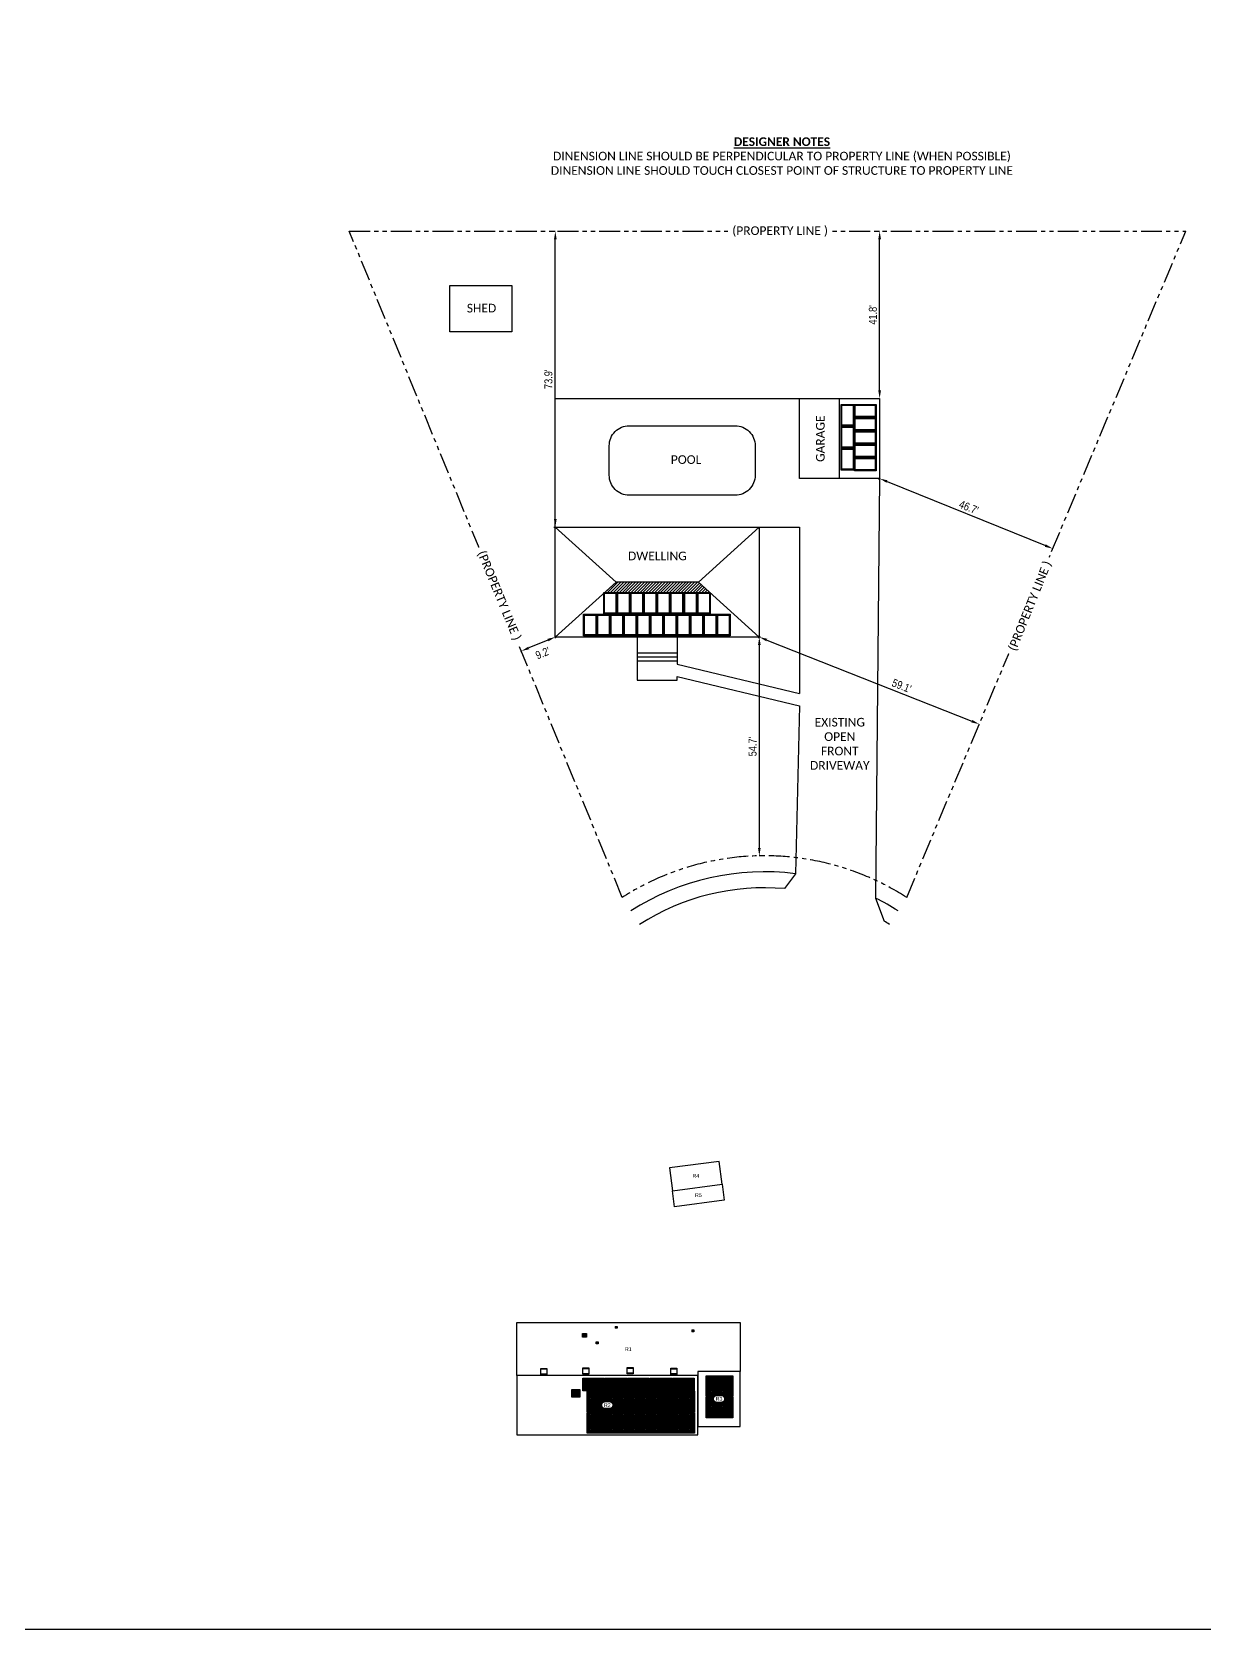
# Model space of a CAD drawing. Header units: feet. Extents: x -13431 to 10280, y 13032 to 29871.
# Drawn here: x -1575 to 1941, y 13448 to 18237 of the extents above; entities that cross this region are included whole.
import ezdxf
from ezdxf.enums import TextEntityAlignment as Align

# ---------------------------------------------------------------- set-up
doc = ezdxf.new("R2010")
doc.units = ezdxf.units.FT
doc.header["$MEASUREMENT"] = 0
doc.set_wipeout_variables(frame=1)
doc.linetypes.add('PHANTOM', pattern=[2.5, 1.25, -0.25, 0.25, -0.25, 0.25, -0.25])
for name, color, linetype in [('E - MODULE', 7, 'Continuous'), ('MODULE FRAME', 9, 'Continuous'), ('MODULE HATCH', 7, 'Continuous'), ('N - ROOF NUMBERS', 7, 'Continuous'), ('R - ROOF LINES', 7, 'Continuous'), ('Z - TITLEBLOCK TXT', 7, 'Continuous')]:
    doc.layers.add(name, color=color, linetype=linetype)
doc.layers.add('LOCKED (NO PRINT)', color=7, linetype='Continuous', plot=False)
doc.styles.add('1SIXTEENTH', font='technic_.ttf', dxfattribs={"height": 24})
doc.styles.add('TITLE BBLOCK TEXT', font='ARIALUNI.TTF')
doc.dimstyles.new('DESIGN', dxfattribs={"dimscale": 0, "dimtxt": 24, "dimasz": 24, "dimexe": 0, "dimexo": 4, "dimgap": 8, "dimtad": 1, "dimdec": 1, "dimlfac": 0.083333, "dimzin": 3, "dimdsep": 46, "dimtxsty": '1SIXTEENTH', "dimcen": 24, "dimclrd": 1, "dimclre": 1, "dimclrt": 7, "dimadec": 0, "dimazin": 0, "dimtfac": 1, "dimtdec": 1, "dimtofl": 0, "dimtmove": 2, "dimatfit": 3, "dimfxl": 1, "dimfrac": 2, "dimtolj": 1, "dimtzin": 0, "dimarcsym": 1})

# ---------------------------------------------------------------- blocks, each defined once
blk = doc.blocks.new('*D130')
at = {"color": 1, "lineweight": -2, "transparency": 16777216}
for p, q in [((-105.8, 16376.6), (-107.3, 16380.3)), ((-27.5, 16413), (-85.1, 16389.4)), ((-3.8, 16418.5), (-5.3, 16422.2))]:
    blk.add_line(p, q, dxfattribs=at)
at = {"color": 1, "transparency": 16777216}
for points in [[(-86.7, 16393.1), (-83.6, 16385.7), (-107.3, 16380.3)], [(-29.1, 16416.7), (-26, 16409.3), (-5.3, 16422.2)]]:
    blk.add_solid(points, dxfattribs=at)
at = {"layer": 'Defpoints', "color": 0, "transparency": 16777216}
for p in [(-107.3, 16380.3), (-107.3, 16380.3), (-5.3, 16422.2)]:
    blk.add_point(p, dxfattribs=at)
at = {"color": 7, "transparency": 16777216, "insert": (-43, 16374.1), "char_height": 24, "attachment_point": 5, "rotation": 22.2896, "style": '1SIXTEENTH'}
blk.add_mtext("\\A1;9.2'", dxfattribs=at)
blk = doc.blocks.new('*D131')
at = {"color": 1, "lineweight": -2, "transparency": 16777216}
for p, q in [((610.7, 16422.2), (606.7, 16422.2)), ((606.7, 16398.2), (606.7, 15789.9)), ((610.7, 15765.9), (606.7, 15765.9))]:
    blk.add_line(p, q, dxfattribs=at)
at = {"color": 1, "transparency": 16777216}
for points in [[(602.7, 16398.2), (610.7, 16398.2), (606.7, 16422.2)], [(602.7, 15789.9), (610.7, 15789.9), (606.7, 15765.9)]]:
    blk.add_solid(points, dxfattribs=at)
at = {"layer": 'Defpoints', "color": 0, "transparency": 16777216}
for p in [(606.7, 16422.2), (606.7, 15765.9), (606.7, 15765.9)]:
    blk.add_point(p, dxfattribs=at)
at = {"color": 7, "transparency": 16777216, "insert": (586.4, 16094), "char_height": 24, "attachment_point": 5, "rotation": 90, "style": '1SIXTEENTH'}
blk.add_mtext("\\A1;54.7'", dxfattribs=at)
blk = doc.blocks.new('*D129')
at = {"color": 1, "lineweight": -2, "transparency": 16777216}
for p, q in [((605.2, 16418.4), (606.7, 16422.2)), ((629, 16413.3), (1244.2, 16169.9)), ((1265, 16157.3), (1266.5, 16161.1))]:
    blk.add_line(p, q, dxfattribs=at)
at = {"color": 1, "transparency": 16777216}
for points in [[(630.4, 16417), (627.5, 16409.6), (606.7, 16422.2)], [(1245.6, 16173.6), (1242.7, 16166.2), (1266.5, 16161.1)]]:
    blk.add_solid(points, dxfattribs=at)
at = {"layer": 'Defpoints', "color": 0, "transparency": 16777216}
for p in [(606.7, 16422.2), (1266.5, 16161.1), (1266.5, 16161.1)]:
    blk.add_point(p, dxfattribs=at)
at = {"color": 7, "transparency": 16777216, "insert": (1033.6, 16275.9), "char_height": 24, "attachment_point": 5, "rotation": 338.4121, "style": '1SIXTEENTH'}
blk.add_mtext("\\A1;59.1'", dxfattribs=at)
blk = doc.blocks.new('*D132')
at = {"color": 1, "lineweight": -2, "transparency": 16777216}
for p, q in [((966.1, 16893.8), (967.6, 16897.5)), ((989.8, 16888.5), (1464.8, 16696.4)), ((1485.5, 16683.6), (1487, 16687.3))]:
    blk.add_line(p, q, dxfattribs=at)
at = {"color": 1, "transparency": 16777216}
for points in [[(991.3, 16892.2), (988.3, 16884.8), (967.6, 16897.5)], [(1466.3, 16700.1), (1463.3, 16692.6), (1487, 16687.3)]]:
    blk.add_solid(points, dxfattribs=at)
at = {"layer": 'Defpoints', "color": 0, "transparency": 16777216}
for p in [(967.6, 16897.5), (1487, 16687.3), (1487, 16687.3)]:
    blk.add_point(p, dxfattribs=at)
at = {"color": 7, "transparency": 16777216, "insert": (1234.9, 16811.2), "char_height": 24, "attachment_point": 5, "rotation": 337.9715, "style": '1SIXTEENTH'}
blk.add_mtext("\\A1;46.7'", dxfattribs=at)
blk = doc.blocks.new('*D133')
at = {"color": 1, "lineweight": -2, "transparency": 16777216}
for p, q in [((963.6, 17639), (967.6, 17639)), ((967.6, 17161.5), (967.6, 17615)), ((963.6, 17137.5), (967.6, 17137.5))]:
    blk.add_line(p, q, dxfattribs=at)
at = {"color": 1, "transparency": 16777216}
for points in [[(963.6, 17615), (971.6, 17615), (967.6, 17639)], [(963.6, 17161.5), (971.6, 17161.5), (967.6, 17137.5)]]:
    blk.add_solid(points, dxfattribs=at)
at = {"layer": 'Defpoints', "color": 0, "transparency": 16777216}
for p in [(967.6, 17639), (967.6, 17639), (967.6, 17137.5)]:
    blk.add_point(p, dxfattribs=at)
at = {"color": 7, "transparency": 16777216, "insert": (947.4, 17388.3), "char_height": 24, "attachment_point": 5, "rotation": 90, "style": '1SIXTEENTH'}
blk.add_mtext("\\A1;41.8'", dxfattribs=at)
blk = doc.blocks.new('*D134')
at = {"color": 1, "lineweight": -2, "transparency": 16777216}
for p, q in [((-9.3, 17639), (-5.3, 17639)), ((-5.3, 16775.7), (-5.3, 17615)), ((-9.3, 16751.7), (-5.3, 16751.7))]:
    blk.add_line(p, q, dxfattribs=at)
at = {"color": 1, "transparency": 16777216}
for points in [[(-9.3, 17615), (-1.3, 17615), (-5.3, 17639)], [(-9.3, 16775.7), (-1.3, 16775.7), (-5.3, 16751.7)]]:
    blk.add_solid(points, dxfattribs=at)
at = {"layer": 'Defpoints', "color": 0, "transparency": 16777216}
for p in [(-5.3, 17639), (-5.3, 17639), (-5.3, 16751.7)]:
    blk.add_point(p, dxfattribs=at)
at = {"color": 7, "transparency": 16777216, "insert": (-26, 17195.4), "char_height": 24, "attachment_point": 5, "rotation": 90, "style": '1SIXTEENTH'}
blk.add_mtext("\\A1;73.9'", dxfattribs=at)
blk = doc.blocks.new('ROOF3_ID')
at = {"color": 3}
blk.add_wipeout([(-7.3, -7.4), (-5.7, -7.4), (-4.2, -7.4), (-2.6, -7.4), (-1, -7.4), (0.6, -7.4), (2.1, -7.4), (3.7, -7.4), (5.3, -7.4), (6.9, -7.4), (8.4, -7.3), (9.9, -7), (11.4, -6.3), (12.6, -5.3), (13.7, -4.2), (14.5, -2.8), (15, -1.3), (15.2, 0.2), (15, 1.8), (14.6, 3.3), (13.9, 4.7), (12.9, 5.9), (11.7, 6.9), (10.4, 7.7), (8.9, 8.2), (7.3, 8.3), (5.7, 8.3), (4.2, 8.3), (2.6, 8.3), (1, 8.3), (-0.6, 8.3), (-2.1, 8.3), (-3.7, 8.3), (-5.3, 8.3), (-6.9, 8.3), (-8.4, 8.2), (-9.9, 7.9), (-11.4, 7.2), (-12.6, 6.2), (-13.7, 5.1), (-14.5, 3.7), (-15, 2.2), (-15.2, 0.7), (-15, -0.9), (-14.6, -2.4), (-13.9, -3.8), (-12.9, -5), (-11.7, -6), (-10.4, -6.8), (-8.9, -7.3)], dxfattribs=at)
at = {"layer": 'Z - TITLEBLOCK TXT', "color": 7, "style": 'TITLE BBLOCK TEXT'}
blk.add_text('R3', height=11.4, rotation=359.9886, dxfattribs=at).set_placement((0, 0.5), align=Align.MIDDLE_CENTER)
blk = doc.blocks.new('ROOF1_ID')
at = {"color": 3}
blk.add_wipeout([(-7.5, -8.1), (-5.9, -8.1), (-4.4, -8.1), (-2.8, -8.1), (-1.2, -8.1), (0.3, -8.1), (1.9, -8.1), (3.5, -8.1), (5.1, -8.1), (6.6, -8.1), (8.2, -8), (9.7, -7.6), (11.1, -7), (12.4, -6), (13.4, -4.9), (14.2, -3.5), (14.7, -2), (14.9, -0.5), (14.8, 1.1), (14.4, 2.6), (13.7, 4), (12.7, 5.2), (11.5, 6.3), (10.1, 7), (8.6, 7.5), (7.1, 7.6), (5.5, 7.6), (3.9, 7.6), (2.4, 7.6), (0.8, 7.6), (-0.8, 7.6), (-2.4, 7.6), (-3.9, 7.6), (-5.5, 7.6), (-7.1, 7.6), (-8.6, 7.5), (-10.2, 7.2), (-11.6, 6.5), (-12.8, 5.6), (-13.9, 4.4), (-14.7, 3), (-15.2, 1.5), (-15.4, 0), (-15.3, -1.6), (-14.8, -3.1), (-14.1, -4.5), (-13.2, -5.7), (-12, -6.7), (-10.6, -7.5), (-9.1, -7.9)], dxfattribs=at)
at = {"layer": 'Z - TITLEBLOCK TXT', "color": 7, "style": 'TITLE BBLOCK TEXT'}
blk.add_text('R1', height=11.4, rotation=359.9886, dxfattribs=at).set_placement((-0.2, -0.2), align=Align.MIDDLE_CENTER)
blk = doc.blocks.new('ROOF5_ID')
at = {"color": 3}
blk.add_wipeout([(-7.3, -6.7), (-5.7, -6.7), (-4.2, -6.7), (-2.6, -6.7), (-1, -6.7), (0.6, -6.7), (2.1, -6.7), (3.7, -6.7), (5.3, -6.7), (6.9, -6.7), (8.4, -6.6), (9.9, -6.3), (11.4, -5.6), (12.6, -4.6), (13.7, -3.5), (14.5, -2.1), (15, -0.6), (15.2, 0.9), (15, 2.5), (14.6, 4), (13.9, 5.4), (12.9, 6.6), (11.7, 7.6), (10.4, 8.4), (8.9, 8.9), (7.3, 9), (5.7, 9), (4.2, 9), (2.6, 9), (1, 9), (-0.6, 9), (-2.1, 9), (-3.7, 9), (-5.3, 9), (-6.9, 9), (-8.4, 8.9), (-9.9, 8.5), (-11.4, 7.9), (-12.6, 6.9), (-13.7, 5.8), (-14.5, 4.4), (-15, 2.9), (-15.2, 1.4), (-15, -0.2), (-14.6, -1.7), (-13.9, -3.1), (-12.9, -4.3), (-11.7, -5.3), (-10.4, -6.1), (-8.9, -6.6)], dxfattribs=at)
at = {"layer": 'Z - TITLEBLOCK TXT', "color": 7, "style": 'TITLE BBLOCK TEXT'}
blk.add_text('R5', height=11.4, rotation=359.9886, dxfattribs=at).set_placement((0, 1.1), align=Align.MIDDLE_CENTER)
blk = doc.blocks.new('ROOF4_ID')
at = {"color": 3}
blk.add_wipeout([(-7.3, -7.1), (-5.7, -7.1), (-4.2, -7.1), (-2.6, -7.1), (-1, -7.1), (0.6, -7.1), (2.1, -7.1), (3.7, -7.1), (5.3, -7.1), (6.9, -7.1), (8.4, -7), (9.9, -6.6), (11.4, -5.9), (12.6, -5), (13.7, -3.8), (14.5, -2.5), (15, -1), (15.2, 0.6), (15, 2.1), (14.6, 3.6), (13.9, 5), (12.9, 6.3), (11.7, 7.3), (10.4, 8), (8.9, 8.5), (7.3, 8.7), (5.7, 8.7), (4.2, 8.7), (2.6, 8.7), (1, 8.7), (-0.6, 8.7), (-2.1, 8.7), (-3.7, 8.7), (-5.3, 8.7), (-6.9, 8.7), (-8.4, 8.6), (-9.9, 8.2), (-11.4, 7.5), (-12.6, 6.6), (-13.7, 5.4), (-14.5, 4.1), (-15, 2.6), (-15.2, 1), (-15, -0.6), (-14.6, -2.1), (-13.9, -3.5), (-12.9, -4.7), (-11.7, -5.7), (-10.4, -6.5), (-8.9, -6.9)], dxfattribs=at)
at = {"layer": 'Z - TITLEBLOCK TXT', "color": 7, "style": 'TITLE BBLOCK TEXT'}
blk.add_text('R4', height=11.4, rotation=359.9886, dxfattribs=at).set_placement((0, 0.8), align=Align.MIDDLE_CENTER)
blk = doc.blocks.new('ROOF2_ID')
at = {"color": 3}
blk.add_wipeout([(-7.3, -7.8), (-5.7, -7.8), (-4.2, -7.8), (-2.6, -7.8), (-1, -7.8), (0.6, -7.8), (2.1, -7.8), (3.7, -7.8), (5.3, -7.8), (6.9, -7.8), (8.4, -7.7), (9.9, -7.3), (11.4, -6.6), (12.6, -5.7), (13.7, -4.5), (14.5, -3.2), (15, -1.7), (15.2, -0.1), (15, 1.5), (14.6, 3), (13.9, 4.4), (12.9, 5.6), (11.7, 6.6), (10.4, 7.4), (8.9, 7.8), (7.3, 8), (5.7, 8), (4.2, 8), (2.6, 8), (1, 8), (-0.6, 8), (-2.1, 8), (-3.7, 8), (-5.3, 8), (-6.9, 8), (-8.4, 7.9), (-9.9, 7.5), (-11.4, 6.8), (-12.6, 5.9), (-13.7, 4.7), (-14.5, 3.4), (-15, 1.9), (-15.2, 0.3), (-15, -1.2), (-14.6, -2.7), (-13.9, -4.1), (-12.9, -5.4), (-11.7, -6.4), (-10.4, -7.1), (-8.9, -7.6)], dxfattribs=at)
at = {"layer": 'Z - TITLEBLOCK TXT', "style": 'TITLE BBLOCK TEXT'}
blk.add_text('R2', height=11.4, rotation=359.9886, dxfattribs=at).set_placement((0, 0.1), align=Align.MIDDLE_CENTER)
blk = doc.blocks.new('genesis_module')
at = {"layer": 'MODULE HATCH'}
h = blk.add_hatch(dxfattribs=at)
h.set_pattern_fill('ANGLE', color=9, scale=15)
h.set_pattern_definition([(0, (1.7324, 8.3642), (0, 4.125), [3, -1.125]), (90, (1.7324, 8.3642), (-4.125, 3e-16), [3, -1.125])])
h.paths.add_polyline_path([(-17.5, 30), (-17.5, -29.9), (17.6, -29.9), (17.6, 30)])
at = {"color": 4}
blk.add_lwpolyline([(-20, 32.5), (20, 32.5), (20, -32.5), (-20, -32.5)], close=True, dxfattribs=at)
at = {"layer": 'MODULE FRAME', "color": 7, "linetype": 'Continuous', "flags": 128}
blk.add_lwpolyline([(20, -32.5), (-20, -32.5), (-20, 32.5), (20, 32.5)], close=True, dxfattribs=at)
at = {"layer": 'MODULE FRAME', "color": 8, "linetype": 'Continuous', "flags": 128}
blk.add_lwpolyline([(17.6, -29.9), (-17.5, -29.9), (-17.5, 30), (17.6, 30)], close=True, dxfattribs=at)

msp = doc.modelspace()

# ---------------------------------------------------------------- hatches: boundary and pattern name
h = msp.add_hatch()
h.set_pattern_fill('ANSI31', color=9, scale=50)
h.set_pattern_definition([(45, (480.335, 4280.593), (-4.4194174, 4.4194174), [])])
h.paths.add_polyline_path([(424.15, 16586.91), (177.16, 16586.91), (142.88, 16555.97), (458.43, 16555.97)])
h = msp.add_hatch(color=3)
h.dxf.hatch_style = 1
h.paths.add_polyline_path([(88.7, 14333.9), (88.7, 14322.52), (76.7, 14322.52), (76.7, 14333.9)])
h = msp.add_hatch(color=3)
h.dxf.hatch_style = 1
h.paths.add_polyline_path([(174.09, 14355.3), (180.09, 14355.3), (180.09, 14349.61), (174.09, 14349.61)], flags=17)
edge = h.paths.add_edge_path(flags=17)
edge.add_line((174.09, 14355.3), (180.09, 14355.3))
edge.add_line((174.09, 14355.3), (174.09, 14349.61))
edge.add_line((180.09, 14355.3), (180.09, 14349.61))
h = msp.add_hatch(color=3)
h.dxf.hatch_style = 1
h.paths.add_polyline_path([(404.24, 14344.67), (410.24, 14344.67), (410.24, 14338.98), (404.24, 14338.98)])
h = msp.add_hatch(color=3)
h.dxf.hatch_style = 1
h.paths.add_polyline_path([(123.43, 14308.6), (123.43, 14302.91), (117.43, 14302.91), (117.43, 14308.6)])
h = msp.add_hatch(color=3)
h.dxf.hatch_style = 1
h.paths.add_polyline_path([(-30.8, 14210.33), (-30.8, 14212.23), (-30.8, 14229.31), (-48.8, 14229.31), (-48.8, 14227.41), (-48.8, 14210.33)], flags=17)
h.paths.add_polyline_path([(-30.8, 14210.33), (-48.8, 14210.33), (-48.8, 14212.23), (-48.8, 14229.31), (-30.8, 14229.31), (-30.8, 14212.23)], flags=17)
h.paths.add_polyline_path([(-48.8, 14210.33), (-48.8, 14227.41), (-48.8, 14229.31), (-48.8, 14212.23)], flags=0)
edge = h.paths.add_edge_path(flags=0)
edge.add_line((-30.8, 14227.41), (-30.8, 14210.33))
edge.add_line((-30.8, 14227.41), (-30.8, 14229.31))
h = msp.add_hatch(color=3)
h.dxf.hatch_style = 1
h.paths.add_polyline_path([(94.92, 14211.5), (76.92, 14211.5), (76.92, 14228.57), (76.92, 14230.47), (94.92, 14230.47), (94.92, 14213.39)], flags=17)
h.paths.add_polyline_path([(94.92, 14228.57), (94.92, 14211.5), (94.92, 14213.39), (94.92, 14230.47)], flags=0)
h.paths.add_polyline_path([(94.92, 14211.5), (76.92, 14211.5), (76.92, 14228.57), (76.92, 14230.47), (94.92, 14230.47), (94.92, 14228.57)], flags=17)
edge = h.paths.add_edge_path(flags=0)
edge.add_line((76.92, 14211.5), (76.92, 14213.39))
h = msp.add_hatch(color=3)
h.dxf.hatch_style = 1
h.paths.add_polyline_path([(209.9, 14212.81), (209.9, 14214.71), (209.9, 14231.78), (209.9, 14229.89)], flags=0)
h.paths.add_polyline_path([(227.9, 14212.81), (209.9, 14212.81), (209.9, 14214.71), (209.9, 14231.78), (227.9, 14231.78), (227.9, 14214.71)], flags=17)
h.paths.add_polyline_path([(227.9, 14212.81), (209.9, 14212.81), (209.9, 14229.89), (209.9, 14231.78), (227.9, 14231.78), (227.9, 14214.71)], flags=17)
edge = h.paths.add_edge_path(flags=0)
edge.add_line((227.9, 14229.89), (227.9, 14212.81))
edge.add_line((227.9, 14229.89), (227.9, 14231.78))
h = msp.add_hatch(color=3)
h.dxf.hatch_style = 1
h.paths.add_polyline_path([(358.96, 14210.65), (340.96, 14210.65), (340.96, 14227.73), (340.96, 14229.63), (358.96, 14229.63), (358.96, 14212.55)], flags=17)
h.paths.add_polyline_path([(358.96, 14210.65), (340.96, 14210.65), (340.96, 14212.55), (340.96, 14229.63), (358.96, 14229.63), (358.96, 14212.55)], flags=17)
h.paths.add_polyline_path([(340.96, 14210.65), (340.96, 14227.73), (340.96, 14229.63), (340.96, 14212.55)], flags=0)
edge = h.paths.add_edge_path(flags=0)
edge.add_line((358.96, 14227.73), (358.96, 14210.65))
edge.add_line((358.96, 14227.73), (358.96, 14229.63))
h = msp.add_hatch(color=3)
h.dxf.hatch_style = 1
h.paths.add_polyline_path([(68.59, 14143.42), (44.59, 14143.42), (44.59, 14166.18), (68.59, 14166.18)])
h.paths.add_polyline_path([(68.59, 14143.42), (68.59, 14166.18)], flags=17)

# ---------------------------------------------------------------- linework, layer by layer
at = {"color": 3, "linetype": 'PHANTOM', "ltscale": 50}
for p, q in [((195.56, 15641.39), (-623.31, 17639.04)), ((-623.31, 17639.04), (1885.88, 17639.04)), ((1048.71, 15641.39), (1885.88, 17639.04))]:
    msp.add_line(p, q, dxfattribs=at)
at = {"color": 4}
for p, q in [((-5.34, 16751.68), (-5.34, 17137.52)), ((-5.34, 17137.52), (727.6, 17137.52)), ((967.6, 16897.52), (955.6, 15639.26)), ((606.66, 16751.68), (727.6, 16751.68)), ((727.6, 16751.68), (727.6, 16252.67)), ((240.66, 16422.15), (240.66, 16333.24)), ((360.66, 16422.15), (360.66, 16341.3)), ((360.66, 16374.15), (240.66, 16374.15)), ((360.66, 16362.15), (240.66, 16362.15)), ((360.66, 16350.15), (240.66, 16350.15)), ((360.66, 16341.3), (727.6, 16252.67)), ((360.66, 16304.26), (727.6, 16215.64)), ((727.6, 16215.64), (715.6, 15712.44)), ((715.6, 15712.44), (682.57, 15667.71)), ((955.6, 15639.26), (981.34, 15570.25))]:
    msp.add_line(p, q, dxfattribs=at)
at = {"color": 3}
for p, q in [((-5.34, 16751.68), (606.66, 16751.68)), ((-5.34, 16422.15), (-5.34, 16751.68)), ((-5.34, 16751.68), (177.16, 16586.91)), ((606.66, 16751.68), (424.15, 16586.91)), ((606.66, 16751.68), (606.66, 16422.15)), ((177.16, 16586.91), (-5.34, 16422.15)), ((-5.34, 16422.15), (177.16, 16586.91)), ((424.15, 16586.91), (177.16, 16586.91)), ((424.15, 16586.91), (606.66, 16422.15)), ((606.66, 16422.15), (424.15, 16586.91)), ((606.66, 16422.15), (-5.34, 16422.15))]:
    msp.add_line(p, q, dxfattribs=at)
at = {"color": 1}
msp.add_line((299.66, 16586.91), (300.32, 16586.91), dxfattribs=at)
at = {"color": 3}
msp.add_lwpolyline([(-321.41, 17476.75), (-135.72, 17476.75), (-135.72, 17337.58), (-321.41, 17337.58)], close=True, dxfattribs=at)
at = {"color": 3, "flags": 128}
for points in [[(727.6, 17137.52), (967.6, 17137.52), (967.6, 16897.52), (727.6, 16897.52), (727.6, 17137.52)], [(847.6, 16897.52), (847.6, 17137.52)]]:
    msp.add_lwpolyline(points, dxfattribs=at)
at = {"color": 3}
msp.add_lwpolyline([(216.46, 17055.85), (534.22, 17055.85, -0.4142136), (594.22, 16995.85), (594.22, 16907.43, -0.4142136), (534.22, 16847.43), (216.46, 16847.43, -0.4142136), (156.46, 16907.43), (156.46, 16995.85, -0.4142136)], format="xyb", close=True, dxfattribs=at)
at = {"flags": 128}
msp.add_lwpolyline([(177.16, 16586.91), (142.88, 16555.97), (458.43, 16555.97), (424.15, 16586.91)], close=True, dxfattribs=at)
at = {"color": 4, "flags": 128}
msp.add_lwpolyline([(240.66, 16333.24), (240.66, 16293.26), (360.66, 16293.26), (360.66, 16304.26)], dxfattribs=at)
at = {"color": 3, "linetype": 'PHANTOM', "ltscale": 50}
msp.add_arc((622.13, 14975.76), 790.59, 57.34581, 122.65419, dxfattribs=at)
at = {"color": 4}
for radius, start, end in [(742.59, 82.76938, 122.65419), (694.59, 85.00864, 122.65419), (742.59, 57.34581, 63.31669), (694.59, 57.34581, 58.85808)]:
    msp.add_arc((622.13, 14975.76), radius, start, end, dxfattribs=at)
at = {"layer": 'LOCKED (NO PRINT)', "color": 7}
msp.add_lwpolyline([(3901.35, 13447.59), (3901.35, 15535.8), (2229.07, 15535.8), (2229.07, 23025.69), (-13430.82, 23025.69), (-13430.82, 13447.59), (3901.35, 13447.59)], dxfattribs=at)
at = {"layer": 'MODULE FRAME', "color": 7, "linetype": 'Continuous', "flags": 128}
for points in [[(851.89, 17119.94), (890.94, 17119.94), (890.94, 17054.99), (851.89, 17054.99)], [(956.89, 17119.94), (956.89, 17080.89), (891.94, 17080.89), (891.94, 17119.94)], [(851.89, 17053.99), (890.94, 17053.99), (890.94, 16989.04), (851.89, 16989.04)], [(956.89, 17079.89), (956.89, 17040.84), (891.94, 17040.84), (891.94, 17079.89)], [(956.89, 17039.84), (956.89, 17000.79), (891.94, 17000.79), (891.94, 17039.84)], [(851.89, 16988.04), (890.94, 16988.04), (890.94, 16923.09), (851.89, 16923.09)], [(956.89, 16999.79), (956.89, 16960.74), (891.94, 16960.74), (891.94, 16999.79)], [(956.89, 16959.74), (956.89, 16920.69), (891.94, 16920.69), (891.94, 16959.74)], [(178.95, 16491.02), (139.9, 16491.02), (139.9, 16555.97), (178.95, 16555.97)], [(219, 16491.02), (179.95, 16491.02), (179.95, 16555.97), (219, 16555.97)], [(259.05, 16491.02), (220, 16491.02), (220, 16555.97), (259.05, 16555.97)], [(299.1, 16491.02), (260.05, 16491.02), (260.05, 16555.97), (299.1, 16555.97)], [(339.15, 16491.02), (300.1, 16491.02), (300.1, 16555.97), (339.15, 16555.97)], [(379.2, 16491.02), (340.15, 16491.02), (340.15, 16555.97), (379.2, 16555.97)], [(419.25, 16491.02), (380.2, 16491.02), (380.2, 16555.97), (419.25, 16555.97)], [(459.3, 16491.02), (420.25, 16491.02), (420.25, 16555.97), (459.3, 16555.97)], [(118.37, 16425.82), (79.32, 16425.82), (79.32, 16490.77), (118.37, 16490.77)], [(158.42, 16425.82), (119.37, 16425.82), (119.37, 16490.77), (158.42, 16490.77)], [(198.47, 16425.82), (159.42, 16425.82), (159.42, 16490.77), (198.47, 16490.77)], [(238.52, 16425.82), (199.47, 16425.82), (199.47, 16490.77), (238.52, 16490.77)], [(278.57, 16425.82), (239.52, 16425.82), (239.52, 16490.77), (278.57, 16490.77)], [(318.62, 16425.82), (279.57, 16425.82), (279.57, 16490.77), (318.62, 16490.77)], [(358.67, 16425.82), (319.62, 16425.82), (319.62, 16490.77), (358.67, 16490.77)], [(398.72, 16425.82), (359.67, 16425.82), (359.67, 16490.77), (398.72, 16490.77)], [(438.77, 16425.82), (399.72, 16425.82), (399.72, 16490.77), (438.77, 16490.77)], [(478.82, 16425.82), (439.77, 16425.82), (439.77, 16490.77), (478.82, 16490.77)], [(518.87, 16425.82), (479.82, 16425.82), (479.82, 16490.77), (518.87, 16490.77)]]:
    msp.add_lwpolyline(points, close=True, dxfattribs=at)
at = {"layer": 'MODULE FRAME', "color": 8, "linetype": 'Continuous', "flags": 128}
for points in [[(854.41, 17117.43), (888.42, 17117.43), (888.42, 17057.51), (854.41, 17057.51)], [(954.37, 17117.43), (954.37, 17083.41), (894.46, 17083.41), (894.46, 17117.43)], [(854.41, 17051.48), (888.42, 17051.48), (888.42, 16991.56), (854.41, 16991.56)], [(954.37, 17077.38), (954.37, 17043.36), (894.46, 17043.36), (894.46, 17077.38)], [(954.37, 17037.33), (954.37, 17003.31), (894.46, 17003.31), (894.46, 17037.33)], [(854.41, 16985.53), (888.42, 16985.53), (888.42, 16925.61), (854.41, 16925.61)], [(954.37, 16997.28), (954.37, 16963.26), (894.46, 16963.26), (894.46, 16997.28)], [(954.37, 16957.23), (954.37, 16923.21), (894.46, 16923.21), (894.46, 16957.23)], [(176.43, 16493.54), (142.42, 16493.54), (142.42, 16553.45), (176.43, 16553.45)], [(216.48, 16493.54), (182.47, 16493.54), (182.47, 16553.45), (216.48, 16553.45)], [(256.53, 16493.54), (222.52, 16493.54), (222.52, 16553.45), (256.53, 16553.45)], [(296.58, 16493.54), (262.57, 16493.54), (262.57, 16553.45), (296.58, 16553.45)], [(336.63, 16493.54), (302.62, 16493.54), (302.62, 16553.45), (336.63, 16553.45)], [(376.68, 16493.54), (342.67, 16493.54), (342.67, 16553.45), (376.68, 16553.45)], [(416.73, 16493.54), (382.72, 16493.54), (382.72, 16553.45), (416.73, 16553.45)], [(456.78, 16493.54), (422.77, 16493.54), (422.77, 16553.45), (456.78, 16553.45)], [(115.86, 16428.34), (81.84, 16428.34), (81.84, 16488.25), (115.86, 16488.25)], [(155.91, 16428.34), (121.89, 16428.34), (121.89, 16488.25), (155.91, 16488.25)], [(195.96, 16428.34), (161.94, 16428.34), (161.94, 16488.25), (195.96, 16488.25)], [(236.01, 16428.34), (201.99, 16428.34), (201.99, 16488.25), (236.01, 16488.25)], [(276.06, 16428.34), (242.04, 16428.34), (242.04, 16488.25), (276.06, 16488.25)], [(316.11, 16428.34), (282.09, 16428.34), (282.09, 16488.25), (316.11, 16488.25)], [(356.16, 16428.34), (322.14, 16428.34), (322.14, 16488.25), (356.16, 16488.25)], [(396.21, 16428.34), (362.19, 16428.34), (362.19, 16488.25), (396.21, 16488.25)], [(436.26, 16428.34), (402.24, 16428.34), (402.24, 16488.25), (436.26, 16488.25)], [(476.31, 16428.34), (442.29, 16428.34), (442.29, 16488.25), (476.31, 16488.25)], [(516.36, 16428.34), (482.34, 16428.34), (482.34, 16488.25), (516.36, 16488.25)]]:
    msp.add_lwpolyline(points, close=True, dxfattribs=at)
at = {"layer": 'R - ROOF LINES', "color": 3}
for p, q in [((486.1, 14849.8, 406.28), (337.38, 14830.22, 406.28)), ((495.12, 14781.23, 440.86), (486.1, 14849.8, 406.28)), ((337.38, 14830.22, 406.28), (346.41, 14761.65, 440.86)), ((346.41, 14761.65, 440.86), (495.12, 14781.23, 440.86)), ((352.67, 14714.06, 416.86), (346.41, 14761.65, 440.86)), ((495.12, 14781.23, 440.86), (501.39, 14733.64, 416.86)), ((501.39, 14733.64, 416.86), (352.67, 14714.06, 416.86)), ((-120.96, 14366.91, 479.72), (549.34, 14366.91, 479.72)), ((-120.96, 14207.69, 532.79), (-120.96, 14366.91, 479.72)), ((76.7, 14322.52, 494.52), (76.7, 14333.9, 490.72)), ((76.7, 14333.9, 490.72), (88.7, 14333.9, 490.72)), ((76.7, 14333.9, 504.62), (88.7, 14333.9, 504.62)), ((76.7, 14322.52, 504.62), (76.7, 14333.9, 504.62)), ((76.7, 14333.9, 490.72), (76.7, 14333.9, 504.62)), ((88.7, 14322.52, 494.52), (76.7, 14322.52, 494.52)), ((88.7, 14322.52, 504.62), (76.7, 14322.52, 504.62)), ((76.7, 14322.52, 494.52), (76.7, 14322.52, 504.62)), ((88.7, 14333.9, 490.72), (88.7, 14322.52, 494.52)), ((88.7, 14333.9, 504.62), (88.7, 14322.52, 504.62)), ((88.7, 14333.9, 490.72), (88.7, 14333.9, 504.62)), ((88.7, 14322.52, 494.52), (88.7, 14322.52, 504.62)), ((174.09, 14355.3, 483.59), (180.09, 14355.3, 483.59)), ((174.09, 14355.3, 483.59), (174.09, 14349.61, 485.49)), ((174.09, 14355.3, 496.54), (180.09, 14355.3, 496.54)), ((174.09, 14355.3, 496.54), (174.09, 14349.61, 496.54)), ((174.09, 14355.3, 483.59), (174.09, 14355.3, 496.54)), ((180.09, 14349.61, 485.49), (174.09, 14349.61, 485.49)), ((180.09, 14349.61, 496.54), (174.09, 14349.61, 496.54)), ((174.09, 14349.61, 485.49), (174.09, 14349.61, 496.54)), ((180.09, 14355.3, 483.59), (180.09, 14349.61, 485.49)), ((180.09, 14355.3, 496.54), (180.09, 14349.61, 496.54)), ((180.09, 14355.3, 483.59), (180.09, 14355.3, 496.54)), ((180.09, 14349.61, 485.49), (180.09, 14349.61, 496.54)), ((404.24, 14344.67, 487.13), (404.24, 14338.98, 489.03)), ((404.24, 14344.67, 487.13), (410.24, 14344.67, 487.13)), ((410.24, 14338.98, 489.03), (404.24, 14338.98, 489.03)), ((410.24, 14344.67, 487.13), (410.24, 14338.98, 489.03)), ((549.34, 14366.91, 479.72), (549.34, 14219.84, 528.74)), ((117.43, 14308.6, 499.16), (123.43, 14308.6, 499.16)), ((117.43, 14302.91, 501.05), (117.43, 14308.6, 499.16)), ((117.43, 14308.6, 512.1), (123.43, 14308.6, 512.1)), ((117.43, 14302.91, 512.1), (117.43, 14308.6, 512.1)), ((117.43, 14308.6, 499.16), (117.43, 14308.6, 512.1)), ((123.43, 14302.91, 501.05), (117.43, 14302.91, 501.05)), ((123.43, 14302.91, 512.1), (117.43, 14302.91, 512.1)), ((117.43, 14302.91, 501.05), (117.43, 14302.91, 512.1)), ((123.43, 14308.6, 499.16), (123.43, 14302.91, 501.05)), ((123.43, 14308.6, 512.1), (123.43, 14302.91, 512.1)), ((123.43, 14308.6, 499.16), (123.43, 14308.6, 512.1)), ((123.43, 14302.91, 501.05), (123.43, 14302.91, 512.1)), ((-48.8, 14229.31, 531.91), (-30.8, 14229.31, 531.91)), ((-48.8, 14212.23, 537.6), (-48.8, 14229.31, 531.91)), ((-48.8, 14227.41, 526.22), (-48.8, 14229.31, 531.91)), ((-48.8, 14227.41, 526.22), (-30.8, 14227.41, 526.22)), ((-48.8, 14210.33, 531.91), (-48.8, 14227.41, 526.22)), ((-30.8, 14229.31, 531.91), (-30.8, 14212.23, 537.6)), ((-30.8, 14227.41, 526.22), (-30.8, 14229.31, 531.91)), ((-30.8, 14227.41, 526.22), (-30.8, 14210.33, 531.91)), ((76.92, 14230.47, 531.52), (94.92, 14230.47, 531.52)), ((76.92, 14213.39, 537.22), (76.92, 14230.47, 531.52)), ((76.92, 14228.57, 525.83), (76.92, 14230.47, 531.52)), ((76.92, 14211.5, 531.52), (76.92, 14228.57, 525.83)), ((76.92, 14228.57, 525.83), (94.92, 14228.57, 525.83)), ((94.92, 14230.47, 531.52), (94.92, 14213.39, 537.22)), ((94.92, 14228.57, 525.83), (94.92, 14230.47, 531.52)), ((94.92, 14228.57, 525.83), (94.92, 14211.5, 531.52)), ((209.9, 14231.78, 531.09), (227.9, 14231.78, 531.09)), ((209.9, 14214.71, 536.78), (209.9, 14231.78, 531.09)), ((209.9, 14229.89, 525.39), (209.9, 14231.78, 531.09)), ((209.9, 14229.89, 525.39), (227.9, 14229.89, 525.39)), ((209.9, 14212.81, 531.09), (209.9, 14229.89, 525.39)), ((227.9, 14231.78, 531.09), (227.9, 14214.71, 536.78)), ((227.9, 14229.89, 525.39), (227.9, 14231.78, 531.09)), ((227.9, 14229.89, 525.39), (227.9, 14212.81, 531.09)), ((340.96, 14229.63, 531.81), (358.96, 14229.63, 531.81)), ((340.96, 14212.55, 537.5), (340.96, 14229.63, 531.81)), ((340.96, 14227.73, 526.11), (340.96, 14229.63, 531.81)), ((340.96, 14227.73, 526.11), (358.96, 14227.73, 526.11)), ((340.96, 14210.65, 531.81), (340.96, 14227.73, 526.11)), ((358.96, 14229.63, 531.81), (358.96, 14212.55, 537.5)), ((358.96, 14227.73, 526.11), (358.96, 14229.63, 531.81)), ((358.96, 14227.73, 526.11), (358.96, 14210.65, 531.81)), ((422.21, 14207.69, 532.79), (-120.96, 14207.69, 532.79)), ((-120.96, 14207.69, 532.79), (-120.96, 14030.38, 473.69)), ((-30.8, 14212.23, 537.6), (-48.8, 14212.23, 537.6)), ((-48.8, 14210.33, 531.91), (-48.8, 14212.23, 537.6)), ((-30.8, 14210.33, 531.91), (-48.8, 14210.33, 531.91)), ((-30.8, 14210.33, 531.91), (-30.8, 14212.23, 537.6)), ((94.92, 14213.39, 537.22), (76.92, 14213.39, 537.22)), ((76.92, 14211.5, 531.52), (76.92, 14213.39, 537.22)), ((94.92, 14211.5, 531.52), (76.92, 14211.5, 531.52)), ((94.92, 14211.5, 531.52), (94.92, 14213.39, 537.22)), ((227.9, 14214.71, 536.78), (209.9, 14214.71, 536.78)), ((209.9, 14212.81, 531.09), (209.9, 14214.71, 536.78)), ((227.9, 14212.81, 531.09), (209.9, 14212.81, 531.09)), ((227.9, 14212.81, 531.09), (227.9, 14214.71, 536.78)), ((358.96, 14212.55, 537.5), (340.96, 14212.55, 537.5)), ((340.96, 14210.65, 531.81), (340.96, 14212.55, 537.5)), ((358.96, 14210.65, 531.81), (340.96, 14210.65, 531.81)), ((358.96, 14210.65, 531.81), (358.96, 14212.55, 537.5)), ((422.21, 14219.84, 528.74), (422.21, 14207.69, 524.69)), ((549.34, 14219.84, 528.74), (422.21, 14219.84, 528.74)), ((422.21, 14219.84, 528.74), (422.21, 14207.69, 532.79)), ((422.21, 14030.38, 473.69), (422.21, 14207.69, 532.79)), ((422.21, 14207.69, 524.69), (422.21, 14054.69, 473.69)), ((549.34, 14054.69, 473.69), (549.34, 14219.84, 528.74)), ((44.59, 14143.42, 511.37), (44.59, 14166.18, 518.96)), ((44.59, 14166.18, 518.96), (68.59, 14166.18, 518.96)), ((44.59, 14166.18, 563.17), (68.59, 14166.18, 563.17)), ((44.59, 14143.42, 563.17), (44.59, 14166.18, 563.17)), ((44.59, 14166.18, 518.96), (44.59, 14166.18, 563.17)), ((68.59, 14143.42, 511.37), (44.59, 14143.42, 511.37)), ((68.59, 14143.42, 563.17), (44.59, 14143.42, 563.17)), ((44.59, 14143.42, 511.37), (44.59, 14143.42, 563.17)), ((68.59, 14166.18, 518.96), (68.59, 14143.42, 511.37)), ((68.59, 14166.18, 563.17), (68.59, 14143.42, 563.17)), ((68.59, 14166.18, 518.96), (68.59, 14166.18, 563.17)), ((68.59, 14143.42, 511.37), (68.59, 14143.42, 563.17)), ((422.21, 14054.69, 473.69), (549.34, 14054.69, 473.69)), ((-120.96, 14030.38, 473.69), (422.21, 14030.38, 473.69))]:
    msp.add_line(p, q, dxfattribs=at)

# ---------------------------------------------------------------- block references
at = {"layer": 'E - MODULE', "color": 3, "extrusion": (7.00828e-16, -0.316146, 0.948711), "rotation": 270}
for p in [(109.39, 13619.4, -3986.24), (176.73, 13619.4, -3986.24), (244.07, 13619.4, -3986.24), (311.41, 13619.4, -3986.24), (378.75, 13619.4, -3986.24)]:
    msp.add_blockref('genesis_module', p, dxfattribs=at)
at = {"layer": 'E - MODULE', "color": 3, "extrusion": (7.21645e-16, -0.316146, 0.948711)}
for p in [(466.91, 13611.03, -3993.92), (507.28, 13611.03, -3993.92), (110.07, 13565.54, -3986.24), (150.44, 13565.54, -3986.24), (190.81, 13565.54, -3986.24), (231.18, 13565.54, -3986.24), (271.55, 13565.54, -3986.24), (311.92, 13565.54, -3986.24), (352.29, 13565.54, -3986.24), (392.66, 13565.54, -3986.24), (466.91, 13543.69, -3993.93), (507.28, 13543.69, -3993.93), (110.07, 13498.2, -3986.25), (150.44, 13498.2, -3986.25), (190.81, 13498.2, -3986.25), (231.18, 13498.2, -3986.25), (271.55, 13498.2, -3986.25), (311.92, 13498.2, -3986.25), (352.29, 13498.2, -3986.25), (392.66, 13498.2, -3986.25)]:
    msp.add_blockref('genesis_module', p, dxfattribs=at)

# ---------------------------------------------------------------- dimensions: what is measured, and where the dimension line sits
for p1, p2, picture, middle in [((-5.34, 16751.68), (-5.34, 17639.04), '*D134', (-25.96, 17195.36)), ((967.6, 17137.52), (967.6, 17639.04), '*D133', (947.37, 17388.28)), ((967.6, 16897.52), (1487.05, 16687.35), '*D132', (1234.9, 16811.17)), ((606.66, 16422.15), (606.66, 15765.87), '*D131', (586.38, 16094.01))]:
    dim = msp.add_aligned_dim(p1=p1, p2=p2, distance=0, dimstyle='DESIGN', override={"dimscale": 1, "dimpost": "'"})
    dim.commit()
    dim.dimension.update_dxf_attribs({"geometry": picture, "text_midpoint": middle})
dim = msp.add_linear_dim(base=(-107.35, 16380.34), p1=(-5.34, 16422.15), p2=(-107.35, 16380.34), angle=202.28962, dimstyle='DESIGN', override={"dimscale": 1, "dimpost": "'"})
dim.commit()
dim.dimension.update_dxf_attribs({"geometry": '*D130', "text_midpoint": (-43.02, 16374.11), "dimtype": 161})

# ---------------------------------------------------------------- next in the draw order: block references
at = {"layer": 'N - ROOF NUMBERS', "color": 3}
for name, p in [('ROOF4_ID', (416.25, 14805.73, 1193.82)), ('ROOF5_ID', (423.9, 14747.64, 1193.82)), ('ROOF1_ID', (213.79, 14287.33, 1193.82)), ('ROOF3_ID', (485.78, 14137.26, 1193.82)), ('ROOF2_ID', (150.62, 14119.03, 1193.82))]:
    msp.add_blockref(name, p, dxfattribs=at)

# ---------------------------------------------------------------- next in the draw order: texts
at = {"char_height": 25.92, "attachment_point": 5, "style": '1SIXTEENTH', "bg_fill": 3, "box_fill_scale": 1.5, "bg_fill_color": 256, "bg_fill_transparency": 0}
for s, width, insert in [('{\\fCalibri|b0|i0|c0|p34;(PROPERTY LINE )}', 286.8906, (668.97, 17637.99)), ('{\\fCalibri|b0|i0|c0|p34;SHED}', 86.2927, (-226.75, 17408.33)), ('{\\fCalibri|b0|i0|c0|p34;POOL}', 210.3609, (386.94, 16954.23)), ('{\\fCalibri|b0|i0|c0|p34;DWELLING}', 183.5817, (300.71, 16665.31)), ('{\\fCalibri|b0|i0|c0|p34;EXISTING\\POPEN FRONT DRIVEWAY}', 2, (848.05, 16102.04))]:
    msp.add_mtext_dynamic_manual_height_columns(s, width=width, gutter_width=370.67, heights=[0], dxfattribs=dict(at, insert=insert))
for s, width, insert, rotation in [('{\\fCalibri|b0|i0|c0|p34;GARAGE}', 146.5838, (789.8, 17016.9), 90), ('{\\fCalibri|b0|i0|c0|p34;(PROPERTY LINE )}', 286.8906, (-175.56, 16545.83), 292.34811), ('{\\fCalibri|b0|i0|c0|p34;(PROPERTY LINE )}', 286.8906, (1420.53, 16514.74), 67.96746)]:
    msp.add_mtext_dynamic_manual_height_columns(s, width=width, gutter_width=370.67, heights=[0], dxfattribs=dict(at, insert=insert, rotation=rotation))
at = {"layer": 'LOCKED (NO PRINT)', "insert": (674.54, 17864.25), "char_height": 25.92, "attachment_point": 5, "style": '1SIXTEENTH', "bg_fill": 2}
msp.add_mtext_dynamic_manual_height_columns('{\\fCalibri|b1|i0|c0|p34;\\LDESIGNER NOTES\\P\\fCalibri|b0|i0|c0|p34;\\lDINENSION LINE SHOULD BE PERPENDICULAR TO PROPERTY LINE (WHEN POSSIBLE)\\P\\W1;DINENSION LINE SHOULD TOUCH CLOSEST POINT OF STRUCTURE TO PROPERTY LINE}', width=2833.1198, gutter_width=370.67, heights=[0], dxfattribs=at)

# ---------------------------------------------------------------- next in the draw order: dimensions: what is measured, and where the dimension line sits
dim = msp.add_linear_dim(base=(1266.49, 16161.07), p1=(606.66, 16422.15), p2=(1266.49, 16161.07), angle=338.41206, dimstyle='DESIGN', override={"dimscale": 1, "dimpost": "'"})
dim.commit()
dim.dimension.update_dxf_attribs({"geometry": '*D129', "text_midpoint": (1033.6, 16275.94), "dimtype": 161})

doc.saveas('drawing.dxf')
